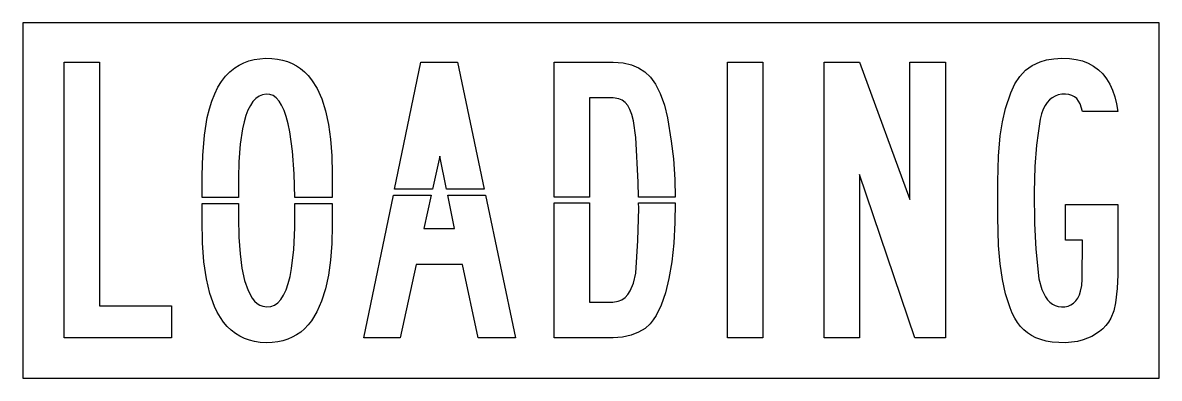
# Model space of a CAD drawing. Extents: x 0 to 96, y 0 to 30.
import ezdxf

# ---------------------------------------------------------------- set-up
doc = ezdxf.new("R2010")
doc.units = 0
doc.layers.add('CUT', color=7, linetype='Continuous')
doc.layers.add('OUTSIDE', color=1, linetype='Continuous')

msp = doc.modelspace()

# ---------------------------------------------------------------- linework, layer by layer
at = {"layer": 'CUT'}
for points in [[(22.2571, 22.0833), (22.0737, 22.6022), (21.8689, 23.0431), (21.6473, 23.3965), (21.4064, 23.6669), (21.148, 23.8537), (20.8734, 23.957), (20.5719, 23.9786), (20.2461, 23.923), (19.9573, 23.7995), (19.692, 23.6087), (19.4466, 23.3479), (19.2259, 23.0231), (19.0266, 22.631), (18.8472, 22.1659), (18.6916, 21.6383), (18.5582, 21.0443), (18.37, 19.7669), (18.2587, 18.2556), (18.226, 16.9217), (18.2254, 15.2505), (15.1534, 15.2505), (15.1562, 17.1255), (15.2034, 18.7921), (15.3472, 20.5184), (15.5916, 22.0047), (15.7689, 22.7276), (15.9767, 23.39), (16.2169, 23.9961), (16.4916, 24.551), (16.7968, 25.0452), (17.1352, 25.4844), (17.5061, 25.8674), (17.9142, 26.1978), (18.287, 26.4337), (18.6776, 26.6261), (19.0916, 26.7785), (19.5366, 26.8932), (20.014, 26.9677), (20.5151, 27), (21.0315, 26.9898), (21.5175, 26.9374), (21.9557, 26.849), (22.3655, 26.725), (22.7616, 26.561), (23.1294, 26.3625), (23.4753, 26.127), (23.8047, 25.8502), (24.1061, 25.5421), (24.3896, 25.1927), (24.8576, 24.4453), (25.2522, 23.5656), (25.5725, 22.5543), (25.8198, 21.407), (25.9911, 20.1622), (26.0976, 18.7746), (26.1439, 17.267), (26.1438, 15.2505), (22.9791, 15.2505), (22.9355, 17.2421), (22.7953, 19.1632), (22.5679, 20.7834), (22.4225, 21.4754)], [(91.7141, 4.7457), (91.4918, 4.4532), (91.2388, 4.184), (90.9562, 3.939), (90.3143, 3.5307), (89.5709, 3.2322), (89.0901, 3.1114), (88.589, 3.0344), (88.0798, 3.0012), (87.5029, 3.0088), (86.9619, 3.0535), (86.4586, 3.1363), (85.9921, 3.2583), (85.568, 3.4176), (85.2028, 3.6026), (84.8661, 3.8239), (84.5565, 4.0821), (84.2784, 4.373), (84.0252, 4.7015), (83.7917, 5.0758), (83.5824, 5.4914), (83.3964, 5.949), (83.0198, 7.1314), (82.7486, 8.3289), (82.5566, 9.6563), (82.4308, 11.2058), (82.3532, 13.5816), (82.3542, 16.6106), (82.4258, 18.7509), (82.573, 20.4586), (82.7592, 21.6524), (83.0184, 22.7499), (83.4668, 24.098), (83.7971, 24.8346), (84.2103, 25.4744), (84.7, 25.9961), (85.2698, 26.4041), (85.9304, 26.7054), (86.4759, 26.8595), (87.0801, 26.9577), (87.7656, 27), (88.415, 26.9819), (88.981, 26.9055), (89.5073, 26.7729), (90.0004, 26.5817), (90.4517, 26.3348), (90.8553, 26.0379), (91.2224, 25.6838), (91.5463, 25.2774), (91.8266, 24.8199), (92.0627, 24.3125), (92.2539, 23.7564), (92.4003, 23.1527), (92.4998, 22.5124), (89.5092, 22.5119), (89.3205, 23.1452), (89.1846, 23.3942), (89.0237, 23.594), (88.8348, 23.7522), (88.6108, 23.8721), (88.3569, 23.9479), (88.0733, 23.9796), (87.763, 23.9677), (87.4711, 23.9135), (87.2001, 23.8165), (86.9507, 23.6762), (86.7239, 23.4924), (86.525, 23.2704), (86.3497, 23.0061), (86.2018, 22.7073), (86.058, 22.3023), (85.9506, 21.8502), (85.7569, 20.682), (85.624, 19.6599), (85.4831, 17.8633), (85.4266, 15.7046), (85.4511, 13.073), (85.5673, 10.8938), (85.839, 8.388), (86.0877, 7.4997), (86.3895, 6.8611), (86.5656, 6.6133), (86.7621, 6.4081), (86.9749, 6.2492), (87.2098, 6.1317), (87.4678, 6.0556), (87.7504, 6.0218), (88.037, 6.0314), (88.3007, 6.0877), (88.5394, 6.1889), (88.7579, 6.3376), (88.9494, 6.53), (89.1132, 6.7638), (89.2489, 7.0372), (89.3585, 7.3566), (89.4558, 7.8275), (89.5007, 8.3566), (89.5037, 11.6539), (88.0876, 11.6556), (88.0892, 14.6751), (92.4986, 14.6751), (92.5, 8.7142), (92.4471, 7.5823), (92.2966, 6.372), (92.1664, 5.6915), (91.9044, 5.0602)], [(6.4975, 6.1028), (12.5756, 6.1005), (12.5756, 3.4086), (3.5, 3.4127), (3.5, 26.675), (6.4963, 26.6719)], [(33.6352, 26.6731), (36.7176, 26.6682), (38.9777, 15.9446), (35.792, 15.9446), (35.2191, 18.7509), (35.2174, 18.7521), (34.6067, 15.9446), (31.4092, 15.9446)], [(51.4519, 22.245), (51.2941, 22.6748), (51.1097, 23.0126), (50.8933, 23.2727), (50.6413, 23.4609), (50.3451, 23.5843), (49.8661, 23.6531), (47.873, 23.6543), (47.8751, 15.2928), (44.8788, 15.2928), (44.8796, 26.675), (49.8765, 26.6745), (50.7293, 26.6061), (51.4087, 26.4484), (52.0204, 26.1961), (52.5579, 25.8506), (53.0284, 25.4063), (53.4617, 24.8095), (53.8532, 24.0221), (54.2006, 23.0519), (54.4683, 21.9875), (54.7803, 20.0147), (54.9564, 18.5029), (55.0767, 16.7853), (55.112, 15.2928), (52.0124, 15.2928), (51.9803, 16.5364), (51.7855, 20.3063), (51.5852, 21.7125)], [(62.5262, 3.4086), (59.5299, 3.4118), (59.5299, 26.675), (62.5262, 26.6717)], [(67.6894, 26.6733), (70.6861, 26.6736), (74.9315, 15.0836), (74.9315, 26.6705), (77.9304, 26.6708), (77.9304, 3.4086), (75.3489, 3.4086), (70.6857, 17.2058), (70.6857, 3.4093), (67.6894, 3.4111)], [(34.4974, 15.4426), (33.8867, 12.6351), (36.4663, 12.6416), (35.8945, 15.4426), (39.0835, 15.4426), (41.6197, 3.4086), (38.4652, 3.4093), (37.1335, 9.613), (33.2244, 9.613), (31.8899, 3.4125), (28.8091, 3.413), (31.305, 15.4426)], [(24.853, 5.6158), (24.3844, 4.8511), (24.103, 4.4963), (23.8042, 4.1829), (23.4779, 3.9009), (23.1353, 3.6608), (22.7718, 3.4577), (22.3874, 3.292), (21.983, 3.1633), (21.5509, 3.0707), (21.0718, 3.0142), (20.5605, 3), (20.0633, 3.0282), (19.5892, 3.098), (19.1464, 3.2075), (18.7269, 3.3576), (18.3309, 3.5482), (17.959, 3.7787), (17.6057, 4.0542), (17.2783, 4.3697), (16.9717, 4.7301), (16.6919, 5.1293), (16.4347, 5.5728), (16.2043, 6.0521), (15.812, 7.141), (15.5161, 8.3869), (15.3092, 9.8145), (15.1903, 11.4208), (15.1505, 13.3305), (15.1526, 14.7485), (18.2252, 14.7485), (18.2248, 13.5304), (18.2583, 11.9103), (18.3553, 10.5004), (18.516, 9.2791), (18.7416, 8.2431), (19.029, 7.4069), (19.3804, 6.7631), (19.5819, 6.5132), (19.795, 6.3173), (20.0237, 6.1705), (20.2674, 6.0733), (20.6098, 6.0204), (20.9515, 6.0537), (21.259, 6.1694), (21.5436, 6.3687), (21.7998, 6.6465), (22.0352, 7.0114), (22.244, 7.4564), (22.4284, 7.9853), (22.5845, 8.5846), (22.7162, 9.2652), (22.9035, 10.8561), (22.9884, 12.7012), (22.9835, 14.7485), (26.1438, 14.7485), (26.1437, 12.8954), (26.0964, 11.3747), (25.9882, 9.9655), (25.8157, 8.7035), (25.567, 7.5374), (25.2453, 6.5067)], [(53.4918, 5.2908), (53.2527, 4.923), (52.998, 4.6012), (52.5676, 4.2031), (52.0247, 3.8748), (51.3857, 3.6282), (50.6719, 3.4718), (49.862, 3.409), (44.878, 3.4086), (44.8788, 14.7908), (47.8752, 14.7908), (47.8773, 6.4292), (49.8473, 6.4299), (50.2977, 6.4941), (50.6066, 6.6189), (50.8743, 6.8075), (51.1095, 7.0639), (51.3145, 7.3906), (51.5769, 8.036), (51.7857, 8.8799), (51.9661, 11.6335), (52.0365, 14.3556), (52.0253, 14.7908), (55.1123, 14.7908), (55.0834, 13.1551), (54.9827, 11.4057), (54.8159, 9.8336), (54.5824, 8.4308), (54.2842, 7.2077), (53.9199, 6.1584)]]:
    msp.add_lwpolyline(points, close=True, dxfattribs=at)
at = {"layer": 'OUTSIDE'}
msp.add_lwpolyline([(0, 0), (96, 0), (96, 30), (0, 30)], close=True, dxfattribs=at)

doc.saveas('drawing.dxf')
